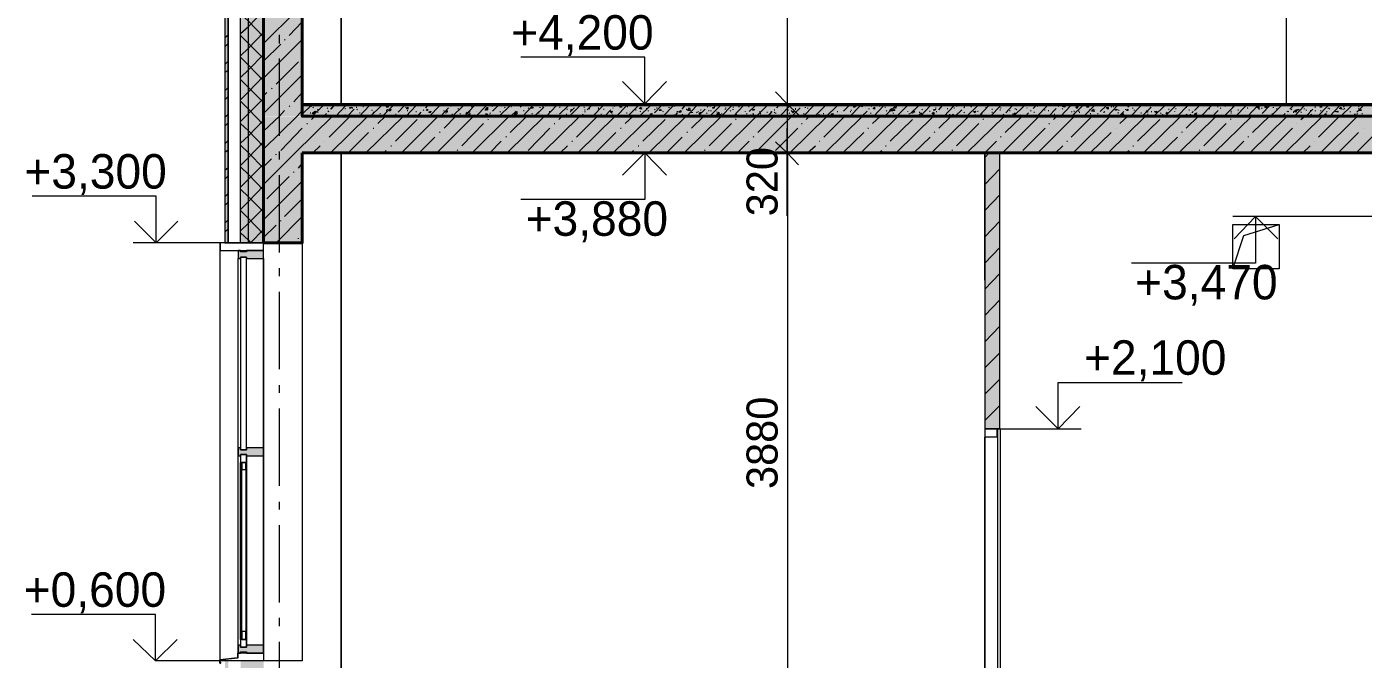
# Model space of a CAD drawing. Header units: millimetres. Extents: x -135211 to 49383, y -8033 to 228499.
# Drawn here: x -105075 to -96452, y 7456 to 11541 of the extents above; entities that cross this region are included whole.
import ezdxf

# ---------------------------------------------------------------- set-up
doc = ezdxf.new("R2010")
doc.units = ezdxf.units.MM
doc.layers.add('PDF _Геометрия', color=7, linetype='Continuous', true_color=0x1d1d1d)
doc.layers.add('PDF _Сплошная заливка', color=7, linetype='Continuous', true_color=0xffffff)
doc.layers.add('PDF _Текст', color=7, linetype='Continuous')

msp = doc.modelspace()

# ---------------------------------------------------------------- hatches: boundary and pattern name
at = {"layer": 'PDF _Сплошная заливка', "transparency": 33554559}
h = msp.add_hatch(color=256, dxfattribs=at)
h.paths.add_polyline_path([(-103775.1, 18544), (-103775.1, 20663.3), (-103795.6, 20663.3), (-103795.6, 18544)])
h.paths.add_polyline_path([(-103775.1, 7444.9), (-103795.6, 7444.9), (-103795.6, 6894.6), (-103775.1, 6894.6)])
h.paths.add_polyline_path([(-103775.1, 11644.1), (-103795.6, 11644.1), (-103795.6, 10145.6), (-103775.1, 10145.6)])
h.paths.add_polyline_path([(-103775.1, 15843.3), (-103795.6, 15843.3), (-103795.6, 14344.8), (-103775.1, 14344.8)])
h = msp.add_hatch(color=256, dxfattribs=at)
h.paths.add_polyline_path([(-103694.7, 18544), (-103643.9, 18544), (-103643.9, 20563.1), (-103694.7, 20563.1)])
h.paths.add_polyline_path([(-103643.9, 7444.9), (-103694.7, 7444.9), (-103694.7, 7245.9), (-103643.9, 7245.9)])
h.paths.add_polyline_path([(-103694.7, 10145.6), (-103643.9, 10145.6), (-103643.9, 11644.1), (-103694.7, 11644.1)])
h.paths.add_polyline_path([(-103694.7, 14344.8), (-103643.9, 14344.8), (-103643.9, 15843.3), (-103694.7, 15843.3)])
h = msp.add_hatch(color=256, dxfattribs=at)
h.paths.add_polyline_path([(-103643.9, 18544), (-103546.5, 18544), (-103546.5, 20563.1), (-103643.9, 20563.1)])
h.paths.add_polyline_path([(-103546.5, 7444.9), (-103643.9, 7444.9), (-103643.9, 7245.9), (-103546.5, 7245.9)])
h.paths.add_polyline_path([(-103643.9, 10145.6), (-103546.5, 10145.6), (-103546.5, 11644.1), (-103643.9, 11644.1)])
h.paths.add_polyline_path([(-103643.9, 14344.8), (-103546.5, 14344.8), (-103546.5, 15843.3), (-103643.9, 15843.3)])
h = msp.add_hatch(color=256, dxfattribs=at)
h.paths.add_polyline_path([(-93497.2, 10725.5), (-93497.2, 10959.8), (-103545.3, 10959.8), (-103545.3, 10725.5)])
h.paths.add_polyline_path([(-5796.5, 10725.5), (-5796.5, 10959.8), (-26352.2, 10959.8), (-26352.2, 10725.5)])
h.paths.add_polyline_path([(-26398.8, 10725.5), (-26398.8, 10959.8), (-26648.6, 10959.8), (-26648.6, 10725.5)])
h.paths.add_polyline_path([(-77398.8, 10725.5), (-77398.8, 10959.8), (-79968.3, 10959.8), (-79968.3, 10725.5)])
h = msp.add_hatch(color=256, dxfattribs=at)
h.paths.add_polyline_path([(-98797.4, 10725.5), (-98894.4, 10725.5), (-98894.4, 8943.4), (-98797.4, 8943.4)])
h.paths.add_polyline_path([(-98797.4, 6843.8), (-98894.4, 6843.8), (-98894.4, 6717.5), (-98797.4, 6717.5)])
for points in [[(-103656.6, 10052.4), (-103656.6, 10044), (-103546.5, 10044), (-103546.5, 10094.8), (-103656.6, 10094.8), (-103656.6, 10086.3), (-103694.7, 10086.3), (-103694.7, 10094.8), (-103711.6, 10094.8), (-103711.6, 10044), (-103694.7, 10044), (-103694.7, 10052.4)], [(-103656.6, 8778.3), (-103656.6, 8769.8), (-103546.5, 8769.8), (-103546.5, 8820.6), (-103656.6, 8820.6), (-103656.6, 8807.9), (-103694.7, 8807.9), (-103694.7, 8820.6), (-103711.6, 8820.6), (-103711.6, 8769.8), (-103694.7, 8769.8), (-103694.7, 8778.3)], [(-103656.6, 7504.1), (-103656.6, 7495.7), (-103546.5, 7495.7), (-103546.5, 7546.5), (-103656.6, 7546.5), (-103656.6, 7533.8), (-103694.7, 7533.8), (-103694.7, 7546.5), (-103711.6, 7546.5), (-103711.6, 7495.7), (-103694.7, 7495.7), (-103694.7, 7504.1)]]:
    msp.add_hatch(color=7, dxfattribs=at).paths.add_polyline_path(points)

# ---------------------------------------------------------------- linework, layer by layer
at = {"layer": 'PDF _Геометрия', "color": 7, "lineweight": 9}
for points in [[(-100168.5, 19483.7), (-100168.5, 19123.9), (-100168.5, 17312.1), (-100168.5, 15242.2), (-100168.5, 14924.7), (-100168.5, 13112.9), (-100168.5, 11043), (-100168.5, 10725.5), (-100291.3, 10725.5)], [(-103047, 14924.7), (-103047, 11043), (-103047, 11699.1)], [(-96947.2, 11043), (-96947.2, 14924.7), (-96845.6, 14924.7), (-96045.5, 14924.7)], [(-103694.7, 10145.6), (-103694.7, 11644.1)], [(-103643.9, 10145.6), (-103643.9, 11644.1)], [(-103444.9, 11432.4), (-103444.9, 11487.4)], [(-103444.9, 10835.5), (-103444.9, 11335.1)], [(-99571.7, 11043), (-100088.1, 11043), (-101087.1, 11043), (-101087.1, 11343.5), (-101887.1, 11343.5)], [(-93497.2, 11038.7), (-103296.8, 11038.7)], [(-100934.7, 11043), (-101235.3, 11043)], [(-100062.7, 11043), (-100168.5, 11043), (-100291.3, 11043)], [(-93497.2, 11030.3), (-103296.8, 11030.3)], [(-100168.5, 10319.1), (-100168.5, 10759.4), (-100168.5, 10886.3)], [(-103444.9, 10683.2), (-103444.9, 10734)], [(-103195.2, 10725.5), (-103296.8, 10725.5)], [(-98894.4, 10725.5), (-98894.4, 9904.3), (-98894.4, 10725.5), (-103047, 10725.5)], [(-100155.8, 10725.5), (-100337.8, 10725.5), (-101087.1, 10725.5), (-101087.1, 10424.9), (-101887.1, 10424.9)], [(-100938.9, 10725.5), (-101239.5, 10725.5)], [(-100166.8, 10722), (-100166.8, 6840.3), (-100289.6, 6840.3)], [(-100168.5, 10725.5), (-100062.7, 10725.5)], [(-96045.5, 10725.5), (-96845.6, 10725.5), (-96947.2, 10725.5), (-98094.3, 10725.5), (-98195.9, 10725.5), (-98797, 10725.5)], [(-103444.9, 10082.1), (-103444.9, 10581.6)], [(-103428, 10145.6), (-103864, 10145.6), (-104240.7, 10145.6), (-104240.7, 10446.1), (-105040.8, 10446.1)], [(-95952.4, 10314.9), (-96223.3, 10314.9), (-97146.1, 10314.9), (-97146.1, 10014.3), (-97946.2, 10014.3)], [(-96993.7, 10314.9), (-97294.3, 10314.9)], [(-97294.3, 9976.2), (-97222.3, 10192.1), (-96993.7, 10264.1)], [(-104088.3, 10145.6), (-104388.9, 10145.6)], [(-103546.5, 10145.6), (-103296.8, 10145.6), (-103296.8, 7444.9), (-103546.5, 7444.9), (-103825.9, 7444.9), (-103825.9, 7453.3), (-103825.9, 7521.1), (-103825.9, 8795.2), (-103825.9, 10069.4), (-103825.9, 10145.6)], [(-103546.5, 7495.7), (-103656.6, 7495.7), (-103694.7, 7495.7), (-103711.6, 7495.7), (-103711.6, 8795.2), (-103711.6, 10044), (-103694.7, 10044), (-103694.7, 8820.6)], [(-103656.6, 8820.6), (-103656.6, 10044), (-103546.5, 10044), (-103546.5, 8795.2), (-103546.5, 7495.7), (-103546.5, 7444.9)], [(-103546.5, 7521.1), (-103546.5, 8795.2), (-103546.5, 10069.4)], [(-103444.9, 9929.7), (-103444.9, 9980.5)], [(-103444.9, 9328.6), (-103444.9, 9828.1)], [(-103444.9, 9176.2), (-103444.9, 9227)], [(-98894.4, 8943.4), (-98674.2, 8943.4), (-98420.3, 8943.4), (-98420.3, 9243.9), (-97620.2, 9243.9)], [(-103444.9, 8575.1), (-103444.9, 9074.6)], [(-98795.3, 8940.2), (-98795.3, 6840.3), (-98892.6, 6840.3), (-103295.3, 6840.3)], [(-98812.2, 8940.2), (-98812.2, 6840.3), (-98892.6, 6840.3), (-98892.6, 8889.2), (-98892.6, 6840.3), (-95743.1, 6840.3)], [(-98797, 8943.4), (-98813.9, 8943.4)], [(-98572.7, 8943.4), (-98272.1, 8943.4)], [(-103660.8, 8727.5), (-103656.6, 8727.5), (-103656.6, 8778.3), (-103694.7, 8778.3), (-103694.7, 8727.5), (-103656.6, 8727.5), (-103656.6, 7584.6), (-103660.8, 7584.6)], [(-103694.7, 8769.8), (-103694.7, 7546.5)], [(-103686.2, 7584.6), (-103694.7, 7584.6), (-103694.7, 8727.5), (-103686.2, 8727.5)], [(-103656.6, 8769.8), (-103656.6, 7546.5)], [(-103444.9, 8422.7), (-103444.9, 8473.5)], [(-103444.9, 7821.6), (-103444.9, 8321.1)], [(-103411.1, 7444.9), (-103584.6, 7444.9), (-104245, 7444.9), (-104245, 7745.4), (-105045, 7745.4)], [(-103444.9, 7669.2), (-103444.9, 7724.2)], [(-103444.9, 7068.1), (-103444.9, 7567.6)], [(-103711.6, 7466), (-103715.8, 7466), (-103711.6, 7466)]]:
    msp.add_lwpolyline(points, dxfattribs=at)
for points in [[(-103775.1, 11644.1), (-103796.3, 11644.1), (-103796.3, 10145.6), (-103775.1, 10145.6)], [(-103775.1, 10145.6), (-103694.7, 10145.6), (-103643.9, 10145.6), (-103546.5, 10145.6), (-103546.5, 11644.1), (-103643.9, 11644.1), (-103694.7, 11644.1), (-103775.1, 11644.1)], [(-103296.8, 10962.5), (-93497.2, 10962.5), (-93497.2, 11030.3), (-93497.2, 11038.7), (-93497.2, 11043), (-103296.8, 11043), (-103296.8, 11038.7), (-103296.8, 11030.3)], [(-103045.5, 6840.3), (-103045.5, 10722)], [(-98797, 8943.4), (-98797, 10725.5), (-98894.4, 10725.5), (-98894.4, 8943.4)], [(-96993.7, 9976.2), (-97294.3, 9976.2), (-97294.3, 10264.1), (-96993.7, 10264.1)], [(-96993.7, 10264.1), (-96993.7, 9976.2), (-97294.3, 9976.2), (-97294.3, 10264.1)], [(-103656.6, 8807.9), (-103656.6, 10052.4), (-103694.7, 10052.4), (-103694.7, 8807.9)], [(-98813.9, 8943.4), (-98894.4, 8943.4), (-98894.4, 8892.6), (-98813.9, 8892.6)], [(-103686.2, 7635.3), (-103686.2, 8680.9), (-103660.8, 8680.9), (-103660.8, 8727.5), (-103686.2, 8727.5), (-103686.2, 8680.9), (-103660.8, 8680.9), (-103660.8, 7635.3)], [(-103660.8, 7584.6), (-103660.8, 7635.3), (-103686.2, 7635.3), (-103686.2, 7584.6)], [(-103656.6, 7533.8), (-103656.6, 7584.6), (-103694.7, 7584.6), (-103694.7, 7533.8)], [(-103715.8, 7466), (-103830.1, 7453.3), (-103830.1, 7427.9), (-103821.7, 7432.2), (-103821.7, 7436.4), (-103830.1, 7432.2), (-103830.1, 7453.3)], [(-103715.8, 7495.7), (-103715.8, 7466), (-103711.6, 7466), (-103711.6, 7495.7)]]:
    msp.add_lwpolyline(points, close=True, dxfattribs=at)
at = {"layer": 'PDF _Геометрия', "lineweight": 9}
for points in [[(-103694.7, 11495.9), (-103643.9, 11542.5), (-103546.5, 11644.1)], [(-103546.5, 11432.4), (-103334.9, 11644.1)], [(-103546.5, 11474.7), (-103643.9, 11576.3), (-103694.7, 11622.9)], [(-103381.4, 11483.2), (-103296.8, 11572.1)], [(-103796.3, 11470.5), (-103775.1, 11487.4)], [(-103694.7, 11352), (-103643.9, 11402.8), (-103546.5, 11504.4)], [(-103546.5, 11335.1), (-103643.9, 11432.4), (-103694.7, 11483.2)], [(-103796.3, 11411.2), (-103775.1, 11432.4)], [(-103546.5, 11208.1), (-103296.8, 11457.8)], [(-103546.5, 11318.1), (-103436.5, 11428.2)], [(-103411.1, 11453.6), (-103406.8, 11457.8)], [(-103796.3, 11297), (-103775.1, 11318.1)], [(-103694.7, 11212.3), (-103643.9, 11263.1), (-103546.5, 11360.4)], [(-103546.5, 11191.1), (-103643.9, 11292.7), (-103694.7, 11343.5)], [(-103466.1, 11170), (-103322.2, 11313.9)], [(-103296.8, 11343.5), (-103296.8, 11343.5)], [(-103796.3, 11241.9), (-103775.1, 11263.1)], [(-103694.7, 11068.4), (-103643.9, 11119.2), (-103546.5, 11220.8)], [(-103546.5, 10979.5), (-103296.8, 11229.2)], [(-103796.3, 11127.6), (-103775.1, 11148.8)], [(-103546.5, 11051.4), (-103643.9, 11148.8), (-103694.7, 11199.6)], [(-103495.7, 11140.3), (-103491.5, 11144.6)], [(-103796.3, 11068.4), (-103775.1, 11089.5)], [(-103694.7, 10928.7), (-103643.9, 10979.5), (-103546.5, 11076.8)], [(-103546.5, 10907.5), (-103643.9, 11009.1), (-103694.7, 11059.9)], [(-103546.5, 11093.8), (-103525.3, 11114.9)], [(-103351.8, 11055.7), (-103296.8, 11114.9)], [(-103796.3, 10954.1), (-103775.1, 10975.2)], [(-103546.5, 10750.9), (-103330.6, 10962.5), (-103296.8, 11000.6)], [(-103546.5, 10865.2), (-103444.9, 10962.5), (-103411.1, 11000.6)], [(-103546.5, 10522.3), (-103343.3, 10725.5), (-103102, 10962.5)], [(-103381.4, 11026), (-103377.2, 11030.3)], [(-103292.5, 10979.5), (-103241.7, 11030.3), (-103237.5, 11026), (-103237.5, 11030.3)], [(-103292.5, 10992.2), (-103288.3, 10992.2)], [(-103246, 10983.7), (-103241.7, 10983.7)], [(-103237.5, 10941.4), (-103216.3, 10962.5)], [(-103233.3, 10962.5), (-103165.5, 11030.3)], [(-103229, 11021.8), (-103224.8, 11017.6)], [(-103216.3, 10996.4), (-103212.1, 10992.2)], [(-103199.4, 11004.9), (-103195.2, 11009.1)], [(-103199.4, 10987.9), (-103195.2, 10987.9)], [(-103157.1, 10962.5), (-103140.1, 10979.5)], [(-103135.9, 11017.6), (-103131.7, 11013.3)], [(-103131.7, 10996.4), (-103127.4, 10996.4)], [(-103127.4, 10992.2), (-103123.2, 10996.4)], [(-103123.2, 10827.1), (-102987.7, 10962.5)], [(-103114.7, 11013.3), (-103110.5, 11013.3)], [(-103114.7, 10725.5), (-102873.5, 10962.5)], [(-103110.5, 11009.1), (-103093.6, 11030.3)], [(-103110.5, 11017.6), (-103106.3, 11017.6)], [(-103080.9, 10962.5), (-103017.4, 11030.3)], [(-103038.5, 11013.3), (-103034.3, 11009.1)], [(-103021.6, 11013.3), (-103017.4, 11013.3)], [(-103021.6, 10971), (-103017.4, 10971)], [(-103017.4, 11030.3), (-103017.4, 11030.3)], [(-103004.7, 10962.5), (-102962.3, 11009.1)], [(-102975, 11017.6), (-102970.8, 11017.6)], [(-102949.6, 11021.8), (-102945.4, 11021.8)], [(-102945.4, 11009.1), (-102941.2, 11004.9)], [(-102941.2, 10971), (-102936.9, 10966.8)], [(-102928.5, 10962.5), (-102865, 11030.3)], [(-102928.5, 10983.7), (-102924.2, 10983.7)], [(-102907.3, 11026), (-102903.1, 11026)], [(-102886.2, 10725.5), (-102644.9, 10962.5)], [(-102856.5, 10962.5), (-102788.8, 11030.3)], [(-102848.1, 11004.9), (-102848.1, 11000.6)], [(-102843.8, 10971), (-102839.6, 10971)], [(-102839.6, 10987.9), (-102835.4, 10983.7)], [(-102835.4, 10996.4), (-102835.4, 10996.4)], [(-102810, 10916), (-102759.2, 10962.5)], [(-102797.3, 10979.5), (-102793, 10979.5)], [(-102780.3, 10962.5), (-102712.6, 11030.3)], [(-102742.2, 11030.3), (-102742.2, 11021.8), (-102754.9, 11021.8), (-102746.5, 11030.3)], [(-102754.9, 11000.6), (-102750.7, 11000.6)], [(-102746.5, 11004.9), (-102746.5, 11009.1)], [(-102733.8, 11004.9), (-102729.5, 11004.9)], [(-102729.5, 10987.9), (-102729.5, 10987.9)], [(-102695.7, 10975.2), (-102691.4, 10975.2)], [(-102678.7, 10987.9), (-102640.6, 11030.3)], [(-102657.6, 10996.4), (-102657.6, 10996.4)], [(-102657.6, 10725.5), (-102420.5, 10962.5)], [(-102653.3, 11021.8), (-102653.3, 11021.8)], [(-102632.2, 11021.8), (-102627.9, 11021.8)], [(-102627.9, 10962.5), (-102564.4, 11030.3)], [(-102619.5, 11000.6), (-102615.2, 11000.6)], [(-102572.9, 11009.1), (-102572.9, 11009.1)], [(-102564.4, 10992.2), (-102560.2, 10992.2)], [(-102564.4, 10975.2), (-102564.4, 10975.2)], [(-102551.7, 10962.5), (-102530.6, 10987.9)], [(-102517.9, 11000.6), (-102513.6, 11004.9)], [(-102505.2, 11017.6), (-102505.2, 11017.6)], [(-102500.9, 11017.6), (-102488.2, 11030.3)], [(-102475.5, 10962.5), (-102412, 11030.3)], [(-102475.5, 10983.7), (-102475.5, 10987.9)], [(-102471.3, 10987.9), (-102467.1, 10987.9)], [(-102429, 10725.5), (-102191.9, 10962.5)], [(-102403.6, 10962.5), (-102352.8, 11017.6)], [(-102395.1, 10966.8), (-102395.1, 10966.8)], [(-102382.4, 10996.4), (-102382.4, 11000.6)], [(-102382.4, 10886.3), (-102306.2, 10962.5)], [(-102373.9, 10983.7), (-102369.7, 10983.7)], [(-102340.1, 11030.3), (-102335.9, 11030.3)], [(-102331.6, 10975.2), (-102327.4, 10975.2)], [(-102327.4, 10962.5), (-102259.7, 11030.3)], [(-102327.4, 10971), (-102323.2, 10966.8)], [(-102293.5, 11009.1), (-102289.3, 11013.3)], [(-102280.8, 10979.5), (-102276.6, 10979.5)], [(-102247, 10966.8), (-102187.7, 11030.3)], [(-102221.6, 10987.9), (-102221.6, 10983.7)], [(-102217.3, 10992.2), (-102213.1, 10992.2)], [(-102204.6, 11021.8), (-102200.4, 11026)], [(-102204.6, 10962.5), (-102200.4, 10966.8)], [(-102200.4, 10725.5), (-101963.3, 10962.5), (-101959.1, 10966.8), (-101959.1, 10962.5)], [(-102183.5, 10975.2), (-102183.5, 10975.2)], [(-102175, 10962.5), (-102111.5, 11030.3)], [(-102170.8, 10996.4), (-102170.8, 10996.4)], [(-102120, 11004.9), (-102115.7, 11004.9)], [(-102111.5, 10975.2), (-102111.5, 10979.5)], [(-102107.3, 11004.9), (-102103, 11004.9)], [(-102098.8, 10962.5), (-102098.8, 10966.8)], [(-102090.3, 10971), (-102086.1, 10971)], [(-102086.1, 10979.5), (-102081.9, 10983.7)], [(-102077.6, 10966.8), (-102073.4, 10962.5)], [(-102073.4, 11030.3), (-102069.2, 11026), (-102069.2, 11030.3)], [(-102069.2, 10996.4), (-102035.3, 11030.3)], [(-102026.8, 10962.5), (-101959.1, 11030.3)], [(-102022.6, 10987.9), (-102018.4, 10992.2)], [(-102014.1, 11021.8), (-102014.1, 11021.8)], [(-101993, 11017.6), (-101988.7, 11021.8)], [(-101993, 10966.8), (-101993, 10966.8)], [(-101976, 10725.5), (-101734.8, 10962.5)], [(-101971.8, 10983.7), (-101971.8, 10983.7)], [(-101954.9, 10856.7), (-101849, 10962.5)], [(-101950.6, 11026), (-101946.4, 11026)], [(-101950.6, 10962.5), (-101916.8, 10996.4)], [(-101929.5, 11000.6), (-101929.5, 11000.6)], [(-101925.2, 10962.5), (-101925.2, 10966.8)], [(-101904.1, 11009.1), (-101904.1, 11009.1)], [(-101891.4, 11021.8), (-101882.9, 11030.3)], [(-101874.4, 10962.5), (-101811, 11030.3)], [(-101870.2, 11000.6), (-101866, 11000.6)], [(-101840.6, 11013.3), (-101836.3, 11017.6)], [(-101823.7, 11030.3), (-101823.7, 11030.3)], [(-101815.2, 10979.5), (-101811, 10979.5)], [(-101798.3, 10962.5), (-101739, 11021.8)], [(-101772.9, 10983.7), (-101768.6, 10983.7)], [(-101764.4, 11021.8), (-101764.4, 11017.6)], [(-101751.7, 10966.8), (-101747.5, 10971)], [(-101747.5, 11026), (-101743.2, 11026)], [(-101747.5, 10725.5), (-101506.2, 10962.5)], [(-101730.5, 11026), (-101730.5, 11026)], [(-101722.1, 10962.5), (-101658.6, 11030.3)], [(-101705.1, 10992.2), (-101700.9, 10992.2)], [(-101658.6, 10979.5), (-101658.6, 10979.5)], [(-101641.6, 10941.4), (-101620.5, 10962.5)], [(-101637.4, 10975.2), (-101582.4, 11030.3)], [(-101637.4, 11021.8), (-101633.2, 11021.8)], [(-101595.1, 10975.2), (-101590.8, 10975.2)], [(-101590.8, 11009.1), (-101586.6, 11009.1)], [(-101573.9, 10962.5), (-101506.2, 11030.3)], [(-101569.7, 10992.2), (-101565.4, 10992.2)], [(-101557, 10996.4), (-101565.4, 11004.9), (-101552.7, 11009.1), (-101557, 11000.6)], [(-101548.5, 11013.3), (-101544.3, 11013.3)], [(-101544.3, 11017.6), (-101540, 11017.6)], [(-101527.3, 10827.1), (-101391.9, 10962.5)], [(-101518.9, 10725.5), (-101277.6, 10962.5)], [(-101497.7, 10962.5), (-101485, 10975.2)], [(-101489.2, 10992.2), (-101489.2, 10992.2)], [(-101480.8, 11021.8), (-101476.5, 11021.8)], [(-101476.5, 11004.9), (-101472.3, 11004.9)], [(-101472.3, 10987.9), (-101472.3, 10992.2)], [(-101459.6, 11004.9), (-101434.2, 11030.3)], [(-101446.9, 11013.3), (-101442.7, 11013.3)], [(-101421.5, 10962.5), (-101358, 11030.3)], [(-101413, 10966.8), (-101413, 10966.8)], [(-101387.6, 11017.6), (-101383.4, 11017.6)], [(-101387.6, 11013.3), (-101383.4, 11009.1)], [(-101370.7, 10975.2), (-101366.5, 10975.2)], [(-101353.8, 11009.1), (-101349.5, 11009.1)], [(-101345.3, 10962.5), (-101307.2, 11004.9)], [(-101303, 10983.7), (-101298.7, 10983.7)], [(-101298.7, 10971), (-101294.5, 10971)], [(-101294.5, 11030.3), (-101294.5, 11030.3)], [(-101294.5, 11030.3), (-101290.3, 11030.3)], [(-101294.5, 11017.6), (-101290.3, 11017.6)], [(-101290.3, 10725.5), (-101049, 10962.5)], [(-101281.8, 11030.3), (-101281.8, 11026)], [(-101269.1, 10962.5), (-101205.6, 11030.3)], [(-101256.4, 11004.9), (-101256.4, 11004.9)], [(-101239.5, 11030.3), (-101235.3, 11021.8), (-101248, 11021.8), (-101243.7, 11030.3)], [(-101214.1, 10916), (-101163.3, 10962.5)], [(-101205.6, 10983.7), (-101201.4, 10983.7)], [(-101201.4, 11026), (-101197.2, 11026)], [(-101197.2, 10962.5), (-101129.4, 11030.3)], [(-101188.7, 10996.4), (-101188.7, 10996.4)], [(-101163.3, 11004.9), (-101159.1, 11000.6)], [(-101146.4, 11004.9), (-101142.1, 11004.9)], [(-101121, 10962.5), (-101053.2, 11030.3)], [(-101116.7, 10992.2), (-101112.5, 10996.4)], [(-101104, 11021.8), (-101104, 11021.8)], [(-101078.6, 11013.3), (-101074.4, 11013.3)], [(-101065.9, 11000.6), (-101065.9, 10996.4)], [(-101061.7, 10725.5), (-100820.4, 10962.5)], [(-101040.5, 10966.8), (-101036.3, 10971)], [(-101023.6, 10983.7), (-100981.3, 11030.3)], [(-101023.6, 11004.9), (-101019.4, 11009.1)], [(-101010.9, 11017.6), (-101006.7, 11017.6)], [(-100977, 10975.2), (-100977, 10975.2)], [(-100972.8, 10996.4), (-100968.6, 10992.2)], [(-100968.6, 10962.5), (-100905.1, 11030.3)], [(-100964.3, 11026), (-100964.3, 11026)], [(-100930.5, 11017.6), (-100930.5, 11021.8)], [(-100913.5, 11013.3), (-100913.5, 11013.3)], [(-100900.8, 11030.3), (-100896.6, 11026), (-100896.6, 11030.3)], [(-100900.8, 10971), (-100896.6, 10971)], [(-100892.4, 10962.5), (-100875.4, 10983.7)], [(-100879.7, 10992.2), (-100875.4, 10987.9)], [(-100875.4, 10992.2), (-100871.2, 10992.2)], [(-100862.7, 10996.4), (-100858.5, 10996.4)], [(-100845.8, 11009.1), (-100828.9, 11030.3)], [(-100845.8, 10971), (-100841.6, 10975.2)], [(-100833.1, 10725.5), (-100591.8, 10962.5), (-100528.3, 11030.3)], [(-100820.4, 11009.1), (-100816.2, 11009.1)], [(-100816.2, 10962.5), (-100752.7, 11030.3)], [(-100790.8, 10987.9), (-100786.5, 10987.9)], [(-100790.8, 10962.5), (-100786.5, 10966.8), (-100786.5, 10962.5)], [(-100786.5, 10886.3), (-100706.1, 10962.5)], [(-100782.3, 10987.9), (-100782.3, 10983.7)], [(-100773.8, 11013.3), (-100769.6, 11009.1)], [(-100752.7, 10983.7), (-100748.5, 10987.9)], [(-100744.2, 10962.5), (-100697.7, 11009.1)], [(-100744.2, 10992.2), (-100740, 10992.2)], [(-100727.3, 11004.9), (-100723.1, 11004.9)], [(-100727.3, 10971), (-100727.3, 10971)], [(-100689.2, 10983.7), (-100685, 10979.5)], [(-100685, 11021.8), (-100680.7, 11026)], [(-100676.5, 11000.6), (-100672.3, 11000.6)], [(-100668, 10962.5), (-100600.3, 11030.3)], [(-100668, 11030.3), (-100663.8, 11026)], [(-100659.6, 10996.4), (-100659.6, 11000.6)], [(-100638.4, 11026), (-100642.6, 11013.3), (-100651.1, 11017.6), (-100638.4, 11021.8)], [(-100629.9, 11000.6), (-100629.9, 11000.6)], [(-100625.7, 10992.2), (-100621.5, 10987.9)], [(-100604.5, 10725.5), (-100367.5, 10962.5), (-100299.7, 11030.3)], [(-100591.8, 10979.5), (-100591.8, 10975.2)], [(-100570.7, 11009.1), (-100566.4, 11009.1)], [(-100566.4, 11017.6), (-100562.2, 11017.6)], [(-100536.8, 11000.6), (-100532.6, 10996.4)], [(-100519.9, 11021.8), (-100515.6, 11021.8)], [(-100519.9, 11009.1), (-100519.9, 11004.9)], [(-100515.6, 10962.5), (-100452.1, 11030.3)], [(-100498.7, 10975.2), (-100494.5, 10971)], [(-100477.5, 11021.8), (-100477.5, 11026)], [(-100477.5, 10962.5), (-100477.5, 10966.8)], [(-100439.4, 10996.4), (-100439.4, 10992.2)], [(-100431, 10975.2), (-100426.7, 10979.5)], [(-100418.3, 11026), (-100414, 11026)], [(-100414, 10992.2), (-100375.9, 11030.3)], [(-100405.6, 10971), (-100401.3, 10971)], [(-100384.4, 10975.2), (-100388.6, 10975.2), (-100388.6, 10979.5)], [(-100375.9, 10725.5), (-100138.9, 10962.5), (-100083.9, 11017.6)], [(-100359, 10856.7), (-100253.2, 10962.5)], [(-100346.3, 10992.2), (-100342.1, 10987.9)], [(-100342.1, 10979.5), (-100337.8, 10979.5)], [(-100308.2, 10966.8), (-100304, 10966.8)], [(-100299.7, 10987.9), (-100295.5, 10987.9)], [(-100291.3, 10962.5), (-100265.9, 10992.2)], [(-100274.3, 10987.9), (-100270.1, 10992.2)], [(-100253.2, 11004.9), (-100248.9, 11004.9)], [(-100253.2, 10987.9), (-100248.9, 10983.7)], [(-100244.7, 10983.7), (-100244.7, 10979.5)], [(-100236.2, 11017.6), (-100223.6, 11030.3)], [(-100215.1, 10962.5), (-100151.6, 11030.3)], [(-100206.6, 11000.6), (-100206.6, 11000.6)], [(-100164.3, 11004.9), (-100160.1, 11004.9)], [(-100155.8, 10983.7), (-100151.6, 10979.5)], [(-100151.6, 10725.5), (-99910.3, 10962.5)], [(-100143.1, 11000.6), (-100138.9, 10996.4)], [(-100117.7, 11013.3), (-100113.5, 11013.3)], [(-100117.7, 11009.1), (-100113.5, 11009.1)], [(-100062.7, 10962.5), (-99999.2, 11030.3)], [(-100062.7, 10979.5), (-100058.5, 10975.2)], [(-100050, 11017.6), (-100050, 11021.8)], [(-100045.8, 10941.4), (-100024.6, 10962.5)], [(-100037.3, 11017.6), (-100037.3, 11013.3)], [(-100028.8, 10966.8), (-100024.6, 10966.8)], [(-100024.6, 11026), (-100024.6, 11026)], [(-99982.3, 10971), (-99923, 11030.3)], [(-99982.3, 10962.5), (-99982.3, 10962.5)], [(-99965.3, 10975.2), (-99965.3, 10971)], [(-99939.9, 10971), (-99939.9, 10971)], [(-99935.7, 10979.5), (-99931.5, 10979.5)], [(-99931.5, 10827.1), (-99796, 10962.5)], [(-99923, 10725.5), (-99681.7, 10962.5)], [(-99914.5, 10962.5), (-99846.8, 11030.3)], [(-99872.2, 10979.5), (-99872.2, 10979.5)], [(-99872.2, 10971), (-99868, 10966.8)], [(-99846.8, 10992.2), (-99842.6, 10992.2)], [(-99838.3, 10962.5), (-99829.9, 10971)], [(-99817.2, 10983.7), (-99817.2, 10983.7)], [(-99804.5, 10996.4), (-99770.6, 11030.3)], [(-99774.8, 10966.8), (-99774.8, 10966.8)], [(-99762.1, 10962.5), (-99698.6, 11030.3), (-99681.7, 11026), (-99681.7, 11030.3)], [(-99762.1, 10992.2), (-99757.9, 10992.2)], [(-99753.7, 11000.6), (-99753.7, 11004.9)], [(-99732.5, 11030.3), (-99732.5, 11021.8), (-99741, 11021.8), (-99736.7, 11030.3)], [(-99736.7, 10966.8), (-99736.7, 10962.5)], [(-99728.3, 11030.3), (-99724, 11026), (-99724, 11030.3)], [(-99715.6, 11000.6), (-99715.6, 11000.6)], [(-99698.6, 11030.3), (-99698.6, 11030.3)], [(-99694.4, 10725.5), (-99453.1, 10962.5)], [(-99686, 10962.5), (-99652.1, 10996.4)], [(-99660.6, 11017.6), (-99660.6, 11017.6)], [(-99647.9, 11009.1), (-99647.9, 11009.1)], [(-99639.4, 11009.1), (-99639.4, 11013.3)], [(-99630.9, 10983.7), (-99630.9, 10979.5)], [(-99626.7, 11026), (-99622.5, 11030.3)], [(-99622.5, 10962.5), (-99614, 10966.8), (-99618.2, 10962.5)], [(-99618.2, 10916), (-99567.4, 10962.5)], [(-99609.8, 10962.5), (-99546.3, 11030.3)], [(-99571.7, 11026), (-99571.7, 11030.3)], [(-99571.7, 10966.8), (-99571.7, 10971)], [(-99537.8, 10962.5), (-99474.3, 11026)], [(-99537.8, 11021.8), (-99533.6, 11021.8)], [(-99529.3, 11000.6), (-99525.1, 10996.4)], [(-99491.2, 11030.3), (-99491.2, 11030.3)], [(-99482.8, 10979.5), (-99482.8, 10983.7)], [(-99474.3, 10966.8), (-99470.1, 10966.8)], [(-99465.8, 10725.5), (-99224.5, 10962.5)], [(-99461.6, 10962.5), (-99393.9, 11030.3)], [(-99423.5, 11017.6), (-99423.5, 11017.6)], [(-99389.6, 10992.2), (-99389.6, 10996.4)], [(-99385.4, 10962.5), (-99385.4, 10966.8)], [(-99381.2, 10979.5), (-99381.2, 10975.2)], [(-99372.7, 10979.5), (-99321.9, 11030.3)], [(-99360, 10983.7), (-99355.8, 10983.7)], [(-99317.7, 10987.9), (-99313.4, 10987.9)], [(-99309.2, 10962.5), (-99245.7, 11030.3)], [(-99300.7, 11004.9), (-99296.5, 11009.1)], [(-99279.6, 10996.4), (-99275.3, 10996.4)], [(-99249.9, 10996.4), (-99245.7, 10996.4)], [(-99237.2, 10725.5), (-98996, 10962.5)], [(-99233, 10962.5), (-99220.3, 10979.5)], [(-99211.8, 11017.6), (-99207.6, 11017.6)], [(-99207.6, 10992.2), (-99203.4, 10992.2)], [(-99190.7, 11004.9), (-99169.5, 11030.3)], [(-99190.7, 10886.3), (-99110.3, 10962.5)], [(-99173.7, 11013.3), (-99173.7, 11013.3)], [(-99156.8, 10962.5), (-99093.3, 11030.3)], [(-99135.7, 11013.3), (-99131.4, 11013.3)], [(-99118.7, 10971), (-99118.7, 10975.2)], [(-99093.3, 11017.6), (-99089.1, 11017.6)], [(-99084.9, 10962.5), (-99042.5, 11004.9)], [(-99076.4, 11030.3), (-99076.4, 11026)], [(-99029.8, 11017.6), (-99025.6, 11021.8)], [(-99029.8, 10983.7), (-99025.6, 10987.9)], [(-99025.6, 11026), (-99021.4, 11026)], [(-99008.7, 10962.5), (-98940.9, 11030.3)], [(-99008.7, 10725.5), (-98767.4, 10962.5)], [(-99004.4, 10971), (-99000.2, 10966.8)], [(-98983.3, 11026), (-98979, 11021.8)], [(-98970.6, 10962.5), (-98966.3, 10966.8), (-98966.3, 10962.5)], [(-98957.9, 10971), (-98953.6, 10971)], [(-98940.9, 10996.4), (-98936.7, 10996.4)], [(-98932.5, 10962.5), (-98869, 11030.3)], [(-98915.5, 10975.2), (-98911.3, 10979.5)], [(-98898.6, 10987.9), (-98898.6, 10987.9)], [(-98885.9, 11021.8), (-98885.9, 11017.6)], [(-98856.3, 10962.5), (-98792.8, 11030.3)], [(-98847.8, 11009.1), (-98843.6, 11009.1)], [(-98847.8, 10987.9), (-98843.6, 10987.9)], [(-98797, 11004.9), (-98792.8, 11004.9)], [(-98792.8, 11017.6), (-98788.5, 11017.6)], [(-98780.1, 10725.5), (-98543, 10962.5)], [(-98775.8, 10971), (-98771.6, 10975.2)], [(-98763.1, 10856.7), (-98653.1, 10962.5)], [(-98758.9, 10983.7), (-98716.6, 11030.3)], [(-98754.7, 11021.8), (-98754.7, 11021.8)], [(-98733.5, 11000.6), (-98729.3, 11000.6)], [(-98699.6, 10983.7), (-98703.9, 10971), (-98712.3, 10975.2), (-98699.6, 10979.5)], [(-98708.1, 10962.5), (-98640.4, 11030.3)], [(-98699.6, 11013.3), (-98695.4, 11013.3)], [(-98691.2, 11021.8), (-98691.2, 11021.8)], [(-98691.2, 11004.9), (-98686.9, 11009.1)], [(-98665.8, 10975.2), (-98665.8, 10975.2)], [(-98631.9, 10962.5), (-98610.8, 10983.7)], [(-98623.4, 11017.6), (-98619.2, 11017.6)], [(-98602.3, 11009.1), (-98602.3, 11009.1)], [(-98598.1, 10996.4), (-98593.8, 11000.6)], [(-98581.1, 11013.3), (-98564.2, 11030.3)], [(-98576.9, 10987.9), (-98572.7, 10987.9)], [(-98555.7, 10962.5), (-98492.2, 11030.3)], [(-98555.7, 11030.3), (-98555.7, 11030.3)], [(-98555.7, 11030.3), (-98551.5, 11030.3)], [(-98551.5, 10725.5), (-98314.4, 10962.5)], [(-98513.4, 10966.8), (-98509.2, 10966.8)], [(-98509.2, 11004.9), (-98504.9, 11004.9)], [(-98483.8, 11000.6), (-98479.5, 11000.6)], [(-98479.5, 10962.5), (-98433, 11013.3)], [(-98449.9, 10962.5), (-98445.7, 10966.8), (-98445.7, 10962.5)], [(-98449.9, 10941.4), (-98428.7, 10962.5)], [(-98445.7, 10975.2), (-98441.4, 10975.2)], [(-98420.3, 11026), (-98416, 11030.3)], [(-98411.8, 11000.6), (-98411.8, 11000.6)], [(-98403.3, 10962.5), (-98339.8, 11030.3)], [(-98377.9, 11030.3), (-98377.9, 11021.8), (-98394.9, 11026), (-98390.6, 11030.3)], [(-98394.9, 11009.1), (-98390.6, 11013.3)], [(-98386.4, 10971), (-98386.4, 10971)], [(-98335.6, 10827.1), (-98200.1, 10962.5)], [(-98331.4, 10987.9), (-98331.4, 10992.2)], [(-98327.1, 10966.8), (-98263.6, 11030.3)], [(-98322.9, 10725.5), (-98085.8, 10962.5)], [(-98318.7, 10996.4), (-98314.4, 10996.4)], [(-98306, 10966.8), (-98301.7, 10966.8)], [(-98301.7, 11026), (-98297.5, 11026)], [(-98289, 10996.4), (-98284.8, 10996.4)], [(-98284.8, 10987.9), (-98280.6, 10987.9)], [(-98255.2, 10962.5), (-98187.4, 11030.3)], [(-98225.5, 11030.3), (-98225.5, 11021.8), (-98238.2, 11021.8), (-98229.8, 11030.3)], [(-98225.5, 10992.2), (-98221.3, 10992.2)], [(-98221.3, 11004.9), (-98217.1, 11004.9)], [(-98212.8, 10979.5), (-98208.6, 10979.5)], [(-98179, 11004.9), (-98179, 11004.9)], [(-98179, 10962.5), (-98179, 10966.8)], [(-98166.3, 10979.5), (-98162, 10979.5)], [(-98149.3, 10992.2), (-98111.2, 11030.3)], [(-98136.6, 10966.8), (-98136.6, 10966.8)], [(-98128.2, 10987.9), (-98123.9, 10987.9), (-98119.7, 10992.2)], [(-98107, 11017.6), (-98107, 11021.8)], [(-98102.8, 10962.5), (-98039.3, 11030.3)], [(-98098.5, 10725.5), (-97857.3, 10962.5)], [(-98077.4, 11026), (-98073.2, 11021.8)], [(-98064.7, 11026), (-98060.5, 11026)], [(-98030.8, 11000.6), (-98026.6, 11004.9)], [(-98026.6, 10962.5), (-97997, 10992.2)], [(-98022.4, 10916), (-97971.6, 10962.5)], [(-98001.2, 10962.5), (-98013.9, 10966.8), (-98001.2, 10979.5), (-97997, 10962.5)], [(-97984.3, 11004.9), (-97984.3, 11009.1)], [(-97971.6, 11021.8), (-97963.1, 11030.3)], [(-97950.4, 10962.5), (-97886.9, 11030.3)], [(-97937.7, 11013.3), (-97937.7, 11017.6)], [(-97937.7, 10979.5), (-97937.7, 10979.5)], [(-97933.5, 10979.5), (-97929.2, 10979.5)], [(-97929.2, 11004.9), (-97929.2, 11000.6)], [(-97886.9, 10983.7), (-97882.7, 10983.7)], [(-97878.4, 10962.5), (-97819.2, 11021.8)], [(-97870, 10725.5), (-97628.7, 10962.5)], [(-97853, 10966.8), (-97848.8, 10971)], [(-97848.8, 11026), (-97848.8, 11026)], [(-97844.6, 10975.2), (-97840.3, 10975.2)], [(-97827.6, 11021.8), (-97823.4, 11017.6)], [(-97819.2, 10992.2), (-97814.9, 10992.2)], [(-97802.2, 10962.5), (-97734.5, 11030.3)], [(-97759.9, 10979.5), (-97755.7, 10983.7)], [(-97747.2, 10975.2), (-97747.2, 10971)], [(-97717.6, 10975.2), (-97717.6, 10987.9), (-97726, 10979.5), (-97717.6, 10975.2), (-97662.5, 11030.3)], [(-97709.1, 11009.1), (-97704.9, 11009.1)], [(-97666.8, 10992.2), (-97666.8, 10996.4)], [(-97662.5, 11013.3), (-97658.3, 11013.3)], [(-97654.1, 10975.2), (-97654.1, 10975.2)], [(-97654.1, 10971), (-97649.8, 10966.8)], [(-97649.8, 10962.5), (-97586.3, 11030.3)], [(-97641.4, 10725.5), (-97400.1, 10962.5)], [(-97594.8, 11021.8), (-97590.6, 11021.8)], [(-97594.8, 10886.3), (-97514.4, 10962.5)], [(-97577.9, 11004.9), (-97573.6, 11004.9)], [(-97573.6, 10962.5), (-97565.2, 10975.2)], [(-97560.9, 10966.8), (-97556.7, 10962.5)], [(-97552.5, 10996.4), (-97548.3, 10992.2)], [(-97552.5, 10983.7), (-97552.5, 10987.9)], [(-97539.8, 11000.6), (-97510.2, 11030.3)], [(-97531.3, 10966.8), (-97527.1, 10966.8)], [(-97497.5, 10962.5), (-97434, 11030.3)], [(-97484.8, 11017.6), (-97484.8, 11017.6)], [(-97484.8, 10975.2), (-97480.5, 10975.2)], [(-97446.7, 11013.3), (-97446.7, 11009.1)], [(-97425.5, 10962.5), (-97387.4, 11000.6)], [(-97417, 10983.7), (-97417, 10983.7)], [(-97412.8, 10725.5), (-97171.5, 10962.5)], [(-97395.9, 10971), (-97395.9, 10971)], [(-97391.6, 11026), (-97387.4, 11026)], [(-97383.2, 11030.3), (-97383.2, 11030.3)], [(-97383.2, 11030.3), (-97383.2, 11030.3)], [(-97374.7, 11013.3), (-97370.5, 11017.6)], [(-97357.8, 11030.3), (-97357.8, 11030.3)], [(-97349.3, 10962.5), (-97281.6, 11030.3)], [(-97345.1, 11030.3), (-97340.8, 11026)], [(-97307, 10996.4), (-97302.7, 10996.4)], [(-97307, 10983.7), (-97302.7, 10983.7)], [(-97298.5, 11021.8), (-97294.3, 11021.8)], [(-97281.6, 10962.5), (-97273.1, 10966.8), (-97273.1, 10962.5), (-97209.6, 11030.3)], [(-97260.4, 11004.9), (-97256.2, 11004.9)], [(-97213.8, 10996.4), (-97213.8, 10996.4)], [(-97201.1, 11017.6), (-97196.9, 11017.6)], [(-97196.9, 10962.5), (-97133.4, 11030.3)], [(-97192.7, 11013.3), (-97192.7, 11013.3)], [(-97184.2, 10725.5), (-96942.9, 10962.5)], [(-97167.3, 10856.7), (-97057.2, 10962.5)], [(-97124.9, 11009.1), (-97120.7, 11009.1)], [(-97120.7, 10966.8), (-97116.5, 10966.8)], [(-97108, 11017.6), (-97103.8, 11013.3)], [(-97103.8, 10979.5), (-97057.2, 11030.3)], [(-97074.1, 11030.3), (-97074.1, 11017.6), (-97086.8, 11021.8), (-97082.6, 11030.3)], [(-97082.6, 11026), (-97078.4, 11026)], [(-97048.7, 10962.5), (-96981, 11030.3)], [(-97040.3, 10979.5), (-97040.3, 10975.2)], [(-97031.8, 11017.6), (-97031.8, 11021.8)], [(-97014.9, 10971), (-97014.9, 10971)], [(-97010.7, 11013.3), (-97010.7, 11009.1)], [(-96972.6, 10962.5), (-96955.6, 10979.5)], [(-96955.6, 10725.5), (-96714.3, 10962.5)], [(-96942.9, 10992.2), (-96938.7, 10996.4), (-96934.5, 10992.2)], [(-96942.9, 10975.2), (-96942.9, 10975.2)], [(-96926, 11009.1), (-96904.8, 11030.3)], [(-96917.5, 11009.1), (-96913.3, 11004.9)], [(-96904.8, 10987.9), (-96900.6, 10987.9)], [(-96896.4, 10962.5), (-96832.9, 11030.3)], [(-96858.3, 11026), (-96858.3, 11026)], [(-96858.3, 10992.2), (-96858.3, 10992.2)], [(-96854, 10987.9), (-96849.8, 10987.9)], [(-96854, 10941.4), (-96828.6, 10962.5)], [(-96832.9, 11013.3), (-96832.9, 11009.1)], [(-96820.2, 10962.5), (-96777.8, 11009.1)], [(-96820.2, 11004.9), (-96820.2, 11000.6)], [(-96794.8, 11000.6), (-96790.5, 11000.6)], [(-96790.5, 10975.2), (-96786.3, 10971)], [(-96760.9, 10996.4), (-96760.9, 11000.6)], [(-96744, 10962.5), (-96680.5, 11030.3)], [(-96739.7, 10827.1), (-96604.3, 10962.5)], [(-96727, 11030.3), (-96727, 11030.3)], [(-96727, 11000.6), (-96722.8, 10996.4)], [(-96727, 10725.5), (-96490, 10962.5)], [(-96705.9, 10962.5), (-96693.2, 10979.5), (-96693.2, 10962.5)], [(-96688.9, 10992.2), (-96684.7, 10987.9)], [(-96680.5, 11013.3), (-96676.2, 11017.6)], [(-96672, 11009.1), (-96667.8, 11013.3)], [(-96667.8, 10962.5), (-96604.3, 11030.3)], [(-96667.8, 11017.6), (-96667.8, 11017.6)], [(-96633.9, 11021.8), (-96633.9, 11021.8)], [(-96633.9, 10996.4), (-96629.7, 10992.2)], [(-96595.8, 10962.5), (-96528.1, 11030.3)], [(-96583.1, 11009.1), (-96578.9, 11009.1)], [(-96578.9, 11021.8), (-96574.6, 11026)], [(-96578.9, 10962.5), (-96578.9, 10966.8)], [(-96574.6, 11013.3), (-96570.4, 11013.3)], [(-96536.5, 10992.2), (-96536.5, 10987.9)], [(-96511.1, 10975.2), (-96506.9, 10975.2)], [(-96502.7, 10975.2), (-96498.4, 10975.2)], [(-96498.4, 10725.5), (-96261.4, 10962.5)], [(-96494.2, 10987.9), (-96451.9, 11030.3)], [(-96490, 10975.2), (-96490, 10979.5)], [(-96481.5, 11026), (-96477.3, 11026)], [(-96481.5, 11013.3), (-96477.3, 11009.1)], [(-96460.4, 10979.5), (-96456.1, 10979.5)], [(-103796.3, 10899), (-103775.1, 10920.2)], [(-103694.7, 10789), (-103643.9, 10835.5), (-103546.5, 10937.1)], [(-103546.5, 10767.8), (-103643.9, 10869.4), (-103694.7, 10916)], [(-103436.5, 10742.4), (-103296.8, 10886.3)], [(-103267.1, 10916), (-103262.9, 10916)], [(-102839.6, 10886.3), (-102835.4, 10886.3)], [(-102695.7, 10801.7), (-102556, 10941.4)], [(-102268.1, 10772.1), (-102128.4, 10916)], [(-102098.8, 10941.4), (-102094.6, 10945.6)], [(-101840.6, 10742.4), (-101700.9, 10886.3)], [(-101671.3, 10916), (-101667, 10916)], [(-101243.7, 10886.3), (-101239.5, 10886.3)], [(-101099.8, 10801.7), (-100955.9, 10941.4)], [(-100672.3, 10772.1), (-100528.3, 10916)], [(-100502.9, 10941.4), (-100498.7, 10945.6)], [(-100244.7, 10742.4), (-100100.8, 10886.3)], [(-100075.4, 10916), (-100071.2, 10916)], [(-99647.9, 10886.3), (-99643.6, 10886.3)], [(-99503.9, 10801.7), (-99360, 10941.4)], [(-99076.4, 10772.1), (-98932.5, 10916)], [(-98907.1, 10941.4), (-98902.8, 10945.6)], [(-98648.8, 10742.4), (-98504.9, 10886.3)], [(-98479.5, 10916), (-98475.3, 10916)], [(-98047.8, 10886.3), (-98047.8, 10886.3)], [(-97908.1, 10801.7), (-97764.1, 10941.4)], [(-97480.5, 10772.1), (-97336.6, 10916)], [(-97307, 10941.4), (-97307, 10945.6)], [(-97053, 10742.4), (-96909.1, 10886.3)], [(-96879.4, 10916), (-96879.4, 10916)], [(-96451.9, 10886.3), (-96451.9, 10886.3)], [(-103796.3, 10784.8), (-103775.1, 10805.9)], [(-103694.7, 10645.1), (-103643.9, 10695.9), (-103546.5, 10797.5)], [(-103152.8, 10801.7), (-103152.8, 10801.7)], [(-103000.4, 10725.5), (-102869.2, 10856.7)], [(-102543.3, 10725.5), (-102441.7, 10827.1)], [(-102412, 10856.7), (-102407.8, 10860.9)], [(-102086.1, 10725.5), (-102014.1, 10801.7)], [(-101984.5, 10827.1), (-101980.3, 10831.3)], [(-101557, 10801.7), (-101552.7, 10801.7)], [(-101404.6, 10725.5), (-101273.4, 10856.7)], [(-100947.4, 10725.5), (-100845.8, 10827.1)], [(-100816.2, 10856.7), (-100811.9, 10860.9)], [(-100490.2, 10725.5), (-100414, 10801.7)], [(-100388.6, 10827.1), (-100384.4, 10831.3)], [(-99961.1, 10801.7), (-99956.9, 10801.7)], [(-99808.7, 10725.5), (-99673.3, 10856.7)], [(-99351.5, 10725.5), (-99245.7, 10827.1)], [(-99220.3, 10856.7), (-99216.1, 10860.9)], [(-98894.4, 10725.5), (-98818.2, 10801.7)], [(-98792.8, 10827.1), (-98788.5, 10831.3)], [(-98365.2, 10801.7), (-98361, 10801.7)], [(-98212.8, 10725.5), (-98077.4, 10856.7)], [(-97755.7, 10725.5), (-97649.8, 10827.1)], [(-97620.2, 10856.7), (-97620.2, 10860.9)], [(-97298.5, 10725.5), (-97222.3, 10801.7)], [(-97192.7, 10827.1), (-97192.7, 10831.3)], [(-96765.1, 10801.7), (-96765.1, 10801.7)], [(-96612.7, 10725.5), (-96481.5, 10856.7)], [(-103796.3, 10729.7), (-103775.1, 10746.7)], [(-103546.5, 10628.1), (-103643.9, 10725.5), (-103694.7, 10776.3)], [(-103466.1, 10712.8), (-103466.1, 10717)], [(-103229, 10725.5), (-103182.5, 10772.1)], [(-102771.9, 10725.5), (-102754.9, 10742.4)], [(-102725.3, 10772.1), (-102721.1, 10772.1)], [(-102297.8, 10742.4), (-102293.5, 10746.7)], [(-101633.2, 10725.5), (-101586.6, 10772.1)], [(-101176, 10725.5), (-101159.1, 10742.4)], [(-101129.4, 10772.1), (-101125.2, 10772.1)], [(-100701.9, 10742.4), (-100697.7, 10746.7)], [(-100037.3, 10725.5), (-99986.5, 10772.1)], [(-99580.1, 10725.5), (-99559, 10742.4)], [(-99533.6, 10772.1), (-99529.3, 10772.1)], [(-99106, 10742.4), (-99101.8, 10746.7)], [(-98894.4, 10695.9), (-98864.7, 10725.5)], [(-98437.2, 10725.5), (-98390.6, 10772.1)], [(-97984.3, 10725.5), (-97963.1, 10742.4)], [(-97937.7, 10772.1), (-97933.5, 10772.1)], [(-97510.2, 10742.4), (-97505.9, 10746.7)], [(-96841.3, 10725.5), (-96794.8, 10772.1)], [(-103796.3, 10615.4), (-103775.1, 10632.4)], [(-103694.7, 10505.4), (-103643.9, 10556.2), (-103546.5, 10653.5)], [(-103546.5, 10484.2), (-103643.9, 10585.8), (-103694.7, 10636.6)], [(-103546.5, 10636.6), (-103495.7, 10687.4)], [(-103322.2, 10628.1), (-103296.8, 10657.8)], [(-98894.4, 10522.3), (-98797, 10623.9)], [(-103796.3, 10556.2), (-103775.1, 10577.3)], [(-103546.5, 10293.7), (-103296.8, 10543.5)], [(-103525.3, 10429.2), (-103381.4, 10573.1)], [(-103351.8, 10598.5), (-103351.8, 10602.7)], [(-103796.3, 10441.9), (-103775.1, 10463)], [(-103694.7, 10361.4), (-103643.9, 10412.2), (-103546.5, 10513.8)], [(-103546.5, 10344.5), (-103643.9, 10441.9), (-103694.7, 10492.7)], [(-98894.4, 10353), (-98797, 10454.6)], [(-103796.3, 10386.8), (-103775.1, 10408)], [(-103694.7, 10221.8), (-103643.9, 10272.6), (-103546.5, 10369.9)], [(-103546.5, 10200.6), (-103643.9, 10302.2), (-103694.7, 10353)], [(-103411.1, 10314.9), (-103296.8, 10429.2)], [(-103796.3, 10272.6), (-103775.1, 10293.7)], [(-103466.1, 10145.6), (-103296.8, 10314.9)], [(-103436.5, 10285.2), (-103436.5, 10289.5)], [(-98894.4, 10183.7), (-98797, 10285.2)], [(-103796.3, 10213.3), (-103775.1, 10234.5)], [(-103694.7, 10209.1), (-103643.9, 10162.5), (-103631.2, 10145.6), (-103546.5, 10230.2)], [(-103546.5, 10179.4), (-103466.1, 10259.9)], [(-103296.8, 10200.6), (-103296.8, 10200.6)], [(-103322.2, 10171), (-103322.2, 10175.2)], [(-98894.4, 10014.3), (-98797, 10115.9)], [(-98894.4, 9845), (-98797, 9946.6)], [(-98894.4, 9675.7), (-98797, 9777.3)], [(-98894.4, 9506.4), (-98797, 9608)], [(-98894.4, 9337), (-98797, 9434.4)], [(-98894.4, 9167.7), (-98797, 9265.1)], [(-98894.4, 8998.4), (-98797, 9095.8)]]:
    msp.add_lwpolyline(points, dxfattribs=at)
at = {"layer": 'PDF _Геометрия', "color": 7, "lineweight": 40}
msp.add_lwpolyline([(-103296.8, 10725.5), (-96045.5, 10725.5), (-96045.5, 10314.9), (-95546, 10314.9), (-95546, 10725.5), (-93747, 10725.5), (-93747, 10314.9), (-93497.2, 10314.9), (-93497.2, 10725.5), (-93497.2, 10962.5), (-103296.8, 10962.5), (-103296.8, 11644.1), (-103546.5, 11644.1), (-103546.5, 10962.5), (-103546.5, 10725.5), (-103546.5, 10145.6), (-103296.8, 10145.6)], close=True, dxfattribs=at)
at = {"layer": 'PDF _Геометрия', "color": 7, "lineweight": 18}
for points in [[(-100947.4, 11186.9), (-101087.1, 11043), (-101231, 11186.9)], [(-100096.6, 10971), (-100168.5, 11043), (-100244.7, 11119.2)], [(-100096.6, 10649.3), (-100168.5, 10725.5), (-100244.7, 10797.5)], [(-101231, 10581.6), (-101087.1, 10725.5), (-100947.4, 10581.6)], [(-104101, 10285.2), (-104240.7, 10145.6), (-104380.4, 10285.2)], [(-97285.8, 10171), (-97146.1, 10314.9), (-97002.2, 10171)], [(-98564.2, 9087.3), (-98420.3, 8943.4), (-98280.6, 9087.3)], [(-104105.3, 7584.6), (-104245, 7444.9), (-104388.9, 7584.6)]]:
    msp.add_lwpolyline(points, dxfattribs=at)
at = {"layer": 'PDF _Геометрия', "lineweight": 9}
for points in [[(-103216.3, 10979.5), (-103233.3, 10979.5), (-103216.3, 10996.4)], [(-103127.4, 10966.8), (-103131.7, 10962.5)], [(-103030.1, 10966.8), (-103030.1, 10962.5)], [(-102979.3, 11021.8), (-102983.5, 11013.3), (-102992, 11017.6)], [(-102725.3, 11009.1), (-102729.5, 10996.4), (-102738, 11004.9)], [(-102615.2, 11021.8), (-102615.2, 11009.1), (-102623.7, 11013.3)], [(-102488.2, 11009.1), (-102488.2, 11000.6), (-102496.7, 11000.6)], [(-102467.1, 10996.4), (-102471.3, 10983.7), (-102479.8, 10987.9)], [(-102361.3, 11000.6), (-102361.3, 10987.9), (-102369.7, 10987.9)], [(-102234.3, 10987.9), (-102234.3, 10979.5), (-102242.7, 10979.5)], [(-102213.1, 10979.5), (-102217.3, 10971), (-102225.8, 10975.2)], [(-102103, 11004.9), (-102115.7, 11004.9), (-102103, 11021.8)], [(-102107.3, 10979.5), (-102103, 10966.8), (-102115.7, 10966.8)], [(-101980.3, 10966.8), (-101980.3, 10962.5)], [(-101912.5, 10975.2), (-101929.5, 10975.2), (-101912.5, 10992.2)], [(-101806.7, 11021.8), (-101811, 11013.3), (-101819.4, 11017.6)], [(-101298.7, 10996.4), (-101303, 10983.7), (-101311.4, 10992.2)], [(-101112.5, 11021.8), (-101108.3, 11009.1), (-101121, 11013.3)], [(-101040.5, 10979.5), (-101044.8, 10971), (-101053.2, 10975.2)], [(-100985.5, 11009.1), (-100981.3, 11000.6), (-100994, 11000.6)], [(-100854.3, 11000.6), (-100854.3, 10987.9), (-100867, 10987.9)], [(-100795, 11000.6), (-100811.9, 11000.6), (-100799.2, 11017.6)], [(-100727.3, 10987.9), (-100727.3, 10975.2), (-100735.8, 10979.5)], [(-100608.8, 10971), (-100621.5, 10971), (-100608.8, 10987.9)], [(-100600.3, 10975.2), (-100600.3, 10966.8), (-100608.8, 10966.8)], [(-100473.3, 10966.8), (-100473.3, 10962.5)], [(-100380.2, 11009.1), (-100384.4, 11000.6), (-100392.9, 11004.9)], [(-100126.2, 10996.4), (-100130.4, 10983.7), (-100138.9, 10992.2)], [(-99872.2, 10979.5), (-99876.4, 10971), (-99884.9, 10975.2)], [(-99605.5, 11021.8), (-99605.5, 11009.1), (-99614, 11013.3)], [(-99491.2, 10996.4), (-99508.2, 11000.6), (-99495.5, 11013.3)], [(-99478.5, 11009.1), (-99474.3, 11000.6), (-99487, 11000.6)], [(-99465.8, 11026), (-99470.1, 11013.3), (-99478.5, 11017.6)], [(-99351.5, 11000.6), (-99347.3, 10987.9), (-99360, 10987.9)], [(-99300.7, 10966.8), (-99317.7, 10971), (-99305, 10983.7)], [(-99224.5, 10987.9), (-99220.3, 10975.2), (-99233, 10979.5)], [(-99211.8, 11009.1), (-99216.1, 11000.6), (-99224.5, 11004.9)], [(-99097.6, 10975.2), (-99093.3, 10966.8), (-99106, 10966.8)], [(-98953.6, 10996.4), (-98957.9, 10983.7), (-98966.3, 10992.2)], [(-98293.3, 11026), (-98297.5, 11013.3), (-98306, 11021.8)], [(-98187.4, 10992.2), (-98204.4, 10996.4), (-98191.7, 11009.1)], [(-98098.5, 11021.8), (-98098.5, 11009.1), (-98107, 11013.3)], [(-98039.3, 11009.1), (-98043.5, 11000.6), (-98052, 11004.9)], [(-98030.8, 10983.7), (-98035.1, 10983.7)], [(-97971.6, 11009.1), (-97971.6, 11000.6), (-97980, 11000.6)], [(-97844.6, 11000.6), (-97844.6, 10987.9), (-97853, 10987.9)], [(-97785.3, 10996.4), (-97785.3, 10983.7), (-97798, 10992.2)], [(-97590.6, 10975.2), (-97586.3, 10966.8), (-97599, 10966.8)], [(-97527.1, 10983.7), (-97531.3, 10971), (-97539.8, 10975.2)], [(-97463.6, 10966.8), (-97463.6, 10962.5)], [(-97124.9, 11026), (-97124.9, 11013.3), (-97137.6, 11021.8)], [(-96883.7, 10987.9), (-96900.6, 10992.2), (-96883.7, 11004.9)], [(-96866.7, 11009.1), (-96871, 11000.6), (-96879.4, 11004.9)], [(-96760.9, 11021.8), (-96765.1, 11021.8)], [(-96722.8, 11030.3), (-96718.6, 11021.8), (-96731.3, 11021.8)], [(-96612.7, 10996.4), (-96617, 10987.9), (-96625.4, 10992.2)], [(-96595.8, 11021.8), (-96591.6, 11009.1), (-96604.3, 11013.3)], [(-96468.8, 11009.1), (-96464.6, 11000.6), (-96477.3, 11000.6)]]:
    msp.add_lwpolyline(points, close=True, dxfattribs=at)
at = {"layer": 'PDF _Геометрия', "color": 7, "lineweight": 20}
for points in [[(-103825.9, 10145.6), (-103825.9, 10094.8), (-103546.5, 10094.8), (-103546.5, 10145.6)], [(-103694.7, 10086.3), (-103694.7, 10094.8), (-103711.6, 10094.8), (-103711.6, 10044), (-103694.7, 10044), (-103694.7, 10052.4), (-103656.6, 10052.4), (-103656.6, 10044), (-103546.5, 10044), (-103546.5, 10094.8), (-103656.6, 10094.8), (-103656.6, 10086.3)], [(-103694.7, 8807.9), (-103694.7, 8820.6), (-103711.6, 8820.6), (-103711.6, 8769.8), (-103694.7, 8769.8), (-103694.7, 8778.3), (-103656.6, 8778.3), (-103656.6, 8769.8), (-103546.5, 8769.8), (-103546.5, 8820.6), (-103656.6, 8820.6), (-103656.6, 8807.9)], [(-103694.7, 7533.8), (-103694.7, 7546.5), (-103711.6, 7546.5), (-103711.6, 7495.7), (-103694.7, 7495.7), (-103694.7, 7504.1), (-103656.6, 7504.1), (-103656.6, 7495.7), (-103546.5, 7495.7), (-103546.5, 7546.5), (-103656.6, 7546.5), (-103656.6, 7533.8)]]:
    msp.add_lwpolyline(points, close=True, dxfattribs=at)
at = {"layer": 'PDF _Сплошная заливка', "lineweight": 5, "transparency": 33554559}
for points in [[(-103546.5, 11644.1), (-103546.5, 10962.5), (-103296.8, 11644.1), (-103296.8, 10962.5)], [(-103296.8, 11030.3), (-103296.8, 10962.5), (-93497.2, 11030.3), (-93497.2, 10962.5)], [(-103546.5, 10725.5), (-103546.5, 10145.6), (-103296.8, 10725.5), (-103296.8, 10145.6)]]:
    msp.add_solid(points, dxfattribs=at)

# ---------------------------------------------------------------- texts
at = {"layer": 'PDF _Текст', "char_height": 222.7, "attachment_point": 4, "style": ''}
for s, insert in [('+4,200', (-101949.4, 11483.4)), ('+3,300', (-105090.4, 10586)), ('+3,880', (-101856.3, 10281.2)), ('+3,470', (-97923.6, 9870.6)), ('+2,100', (-98253.8, 9383.7)), ('+0,600', (-105094.7, 7885.2))]:
    msp.add_mtext(s, dxfattribs=dict(at, insert=insert))
at = {"layer": 'PDF _Текст', "char_height": 200.42, "attachment_point": 4, "rotation": 90, "style": ''}
for s, insert in [('320', (-100329.3, 10316.5)), ('3880', (-100329.3, 8555.4))]:
    msp.add_mtext(s, dxfattribs=dict(at, insert=insert))

doc.saveas('drawing.dxf')
